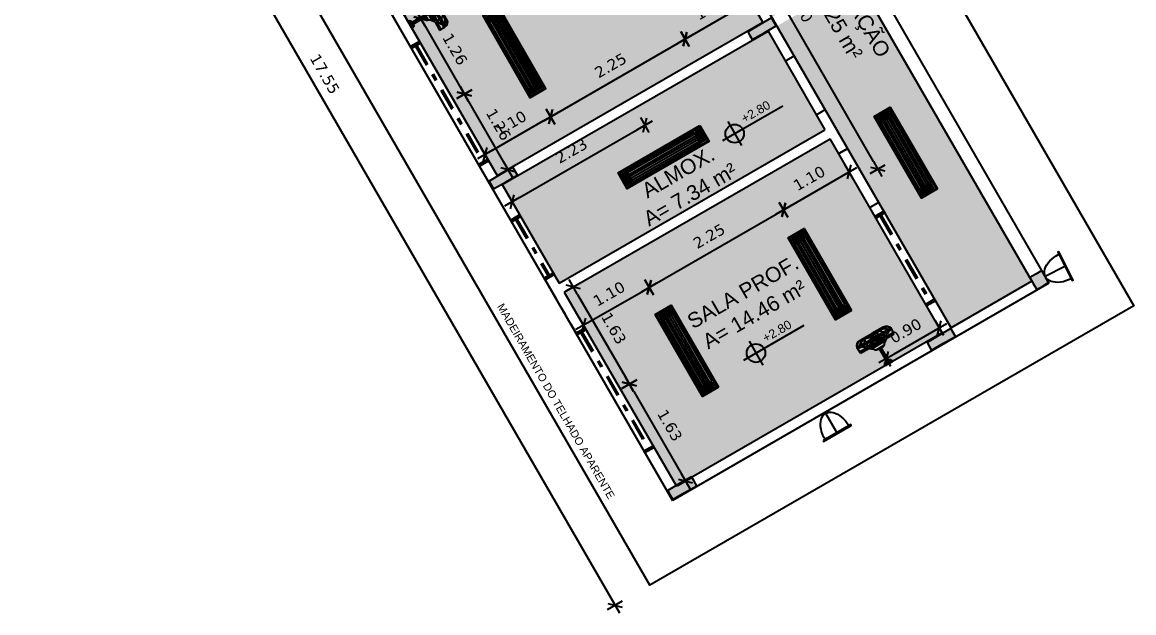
# Model space of a CAD drawing. Extents: x 38 to 175, y -50 to 32.
# Drawn here: x 61.67 to 77.78, y -20.73 to -12.17 of the extents above; entities that cross this region are included whole.
import ezdxf
from ezdxf.enums import TextEntityAlignment as Align

# ---------------------------------------------------------------- set-up
doc = ezdxf.new("R2010")
doc.units = 0
doc.header["$LTSCALE"] = 0.025
doc.header["$MEASUREMENT"] = 0
doc.linetypes.add('DASHDOT', pattern=[25.4, 12.7, -6.35, 0, -6.35])
doc.layers.get('0').update_dxf_attribs({"linetype": 'CONTINUOUS'})
doc.layers.get('DEFPOINTS').update_dxf_attribs({"linetype": 'CONTINUOUS'})
for name, color, linetype in [('A-COTAS', 1, 'CONTINUOUS'), ('A-FORRO', 3, 'CONTINUOUS'), ('A-PARED', 5, 'CONTINUOUS'), ('A-PARED-PISOS', 2, 'CONTINUOUS'), ('A-PROJ ESQU', 1, 'DASHDOT'), ('ACES-I', 251, 'CONTINUOUS'), ('AR-TXT', 1, 'CONTINUOUS'), ('ARQ-ALV-PROJEÇÃO', 8, 'CONTINUOUS'), ('ARQ-CTA-1_100', 1, 'CONTINUOUS'), ('ARQ-HTC', 9, 'CONTINUOUS'), ('ARQ-TXT-1_050', 2, 'CONTINUOUS'), ('BL-LUM-1', 1, 'CONTINUOUS'), ('BL-LUM-2', 2, 'CONTINUOUS'), ('BL-LUM-3', 3, 'CONTINUOUS'), ('EL-LEGENDA', 2, 'CONTINUOUS'), ('EL-LUMINÁRIAS', 3, 'CONTINUOUS')]:
    doc.layers.add(name, color=color, linetype=linetype)
doc.styles.add('A16-ESC50', font='arial.ttf', dxfattribs={"height": 0.08})
doc.styles.add('ESC-50-A20', font='arial.ttf', dxfattribs={"height": 0.1})
doc.styles.add('FNDE Texto Cota 0100', font='verdana.ttf', dxfattribs={"height": 0.16})
doc.dimstyles.new('FNDE 1-0100', dxfattribs={"dimscale": 2.5, "dimtxt": 0.16, "dimasz": 0.05, "dimexe": 0.15, "dimexo": 0.15, "dimgap": 0.05, "dimtad": 1, "dimzin": 4, "dimdsep": 46, "dimtxsty": 'FNDE Texto Cota 0100', "dimblk": 'tic', "dimcen": 0.15, "dimdle": 0.15, "dimse1": 1, "dimse2": 1, "dimclrd": 251, "dimclre": 251, "dimclrt": 256, "dimaunit": 1, "dimadec": 3, "dimazin": 0, "dimtfac": 1, "dimtix": 1, "dimtmove": 2, "dimatfit": 3, "dimldrblk": 'tic', "dimfxl": 0.15, "dimtvp": 1, "dimtolj": 1, "dimtzin": 0, "dimarcsym": 0})

# ---------------------------------------------------------------- blocks, each defined once
blk = doc.blocks.new('Lum-3320-sob')
at = {"layer": 'BL-LUM-1'}
for p, q in [((-0.657, 0.09), (-0.577, 0.09)), ((-0.657, 0.075), (-0.577, 0.075)), ((-0.657, 0.06), (-0.577, 0.06)), ((-0.657, 0.045), (-0.577, 0.045)), ((-0.657, 0.03), (-0.577, 0.03)), ((-0.657, 0.015), (-0.577, 0.015)), ((0.565, 0.062), (-0.565, 0.062)), ((0.565, 0.032), (-0.565, 0.032)), ((0.657, 0.09), (0.577, 0.09)), ((0.657, 0.075), (0.577, 0.075)), ((0.657, 0.06), (0.577, 0.06)), ((0.657, 0.045), (0.577, 0.045)), ((0.657, 0.03), (0.577, 0.03)), ((0.657, 0.015), (0.577, 0.015)), ((-0.657, 0), (-0.577, 0)), ((-0.657, -0.015), (-0.577, -0.015)), ((-0.657, -0.03), (-0.577, -0.03)), ((-0.657, -0.045), (-0.577, -0.045)), ((-0.657, -0.06), (-0.577, -0.06)), ((-0.657, -0.075), (-0.577, -0.075)), ((-0.657, -0.09), (-0.577, -0.09)), ((0.565, -0.032), (-0.565, -0.032)), ((0.565, -0.062), (-0.565, -0.062)), ((0.657, -0.03), (0.577, -0.03)), ((0.657, -0.045), (0.577, -0.045)), ((0.657, -0.06), (0.577, -0.06)), ((0.657, -0.075), (0.577, -0.075)), ((0.657, -0.09), (0.577, -0.09)), ((0.657, 0), (0.577, 0)), ((0.657, -0.015), (0.577, -0.015))]:
    blk.add_line(p, q, dxfattribs=at)
at = {"layer": 'BL-LUM-2'}
blk.add_line((0.565, 0), (-0.565, 0), dxfattribs=at)
for points in [[(0.67, 0.119), (0.67, -0.119), (-0.67, -0.119), (-0.67, 0.119)], [(0.565, 0.094), (0.565, -0.094), (-0.565, -0.094), (-0.565, 0.094)]]:
    blk.add_lwpolyline(points, close=True, dxfattribs=at)
at = {"layer": 'BL-LUM-3'}
blk.add_lwpolyline([(0.685, 0.134), (0.685, -0.134), (-0.685, -0.134), (-0.685, 0.134)], close=True, dxfattribs=at)
blk = doc.blocks.new('tic')
at = {"color": 251}
for p, q in [((-1, 0), (1, 0)), ((0, -1), (0, 1))]:
    blk.add_line(p, q, dxfattribs=at)
blk.add_line((-0.6, -0.6), (0.6, 0.6))
blk = doc.blocks.new('*D89')
at = {"layer": 'ARQ-CTA-1_100', "color": 251, "lineweight": -2, "transparency": 16777216}
blk.add_line((68.483, -14.027), (69.219, -13.602), dxfattribs=at)
at = {"layer": 'DEFPOINTS', "color": 0, "transparency": 16777216}
for p in [(69.327, -13.54), (69.504, -13.845), (68.551, -14.395)]:
    blk.add_point(p, dxfattribs=at)
at = {"layer": 'ARQ-CTA-1_100', "color": 251, "lineweight": -2, "transparency": 16777216, "xscale": 0.125, "yscale": 0.125, "zscale": 0.125}
for p, rotation in [((69.327, -13.54), 30.00000000002635), ((68.375, -14.09), 210.0000000000263)]:
    blk.add_blockref('tic', p, dxfattribs=dict(at, rotation=rotation))
at = {"layer": 'ARQ-CTA-1_100', "transparency": 16777216, "insert": (68.747, -13.634), "char_height": 0.16, "attachment_point": 5, "rotation": 30, "style": 'FNDE Texto Cota 0100'}
blk.add_mtext('\\A1;1.10', dxfattribs=at)
blk = doc.blocks.new('*D90')
at = {"layer": 'ARQ-CTA-1_100', "color": 251, "lineweight": -2, "transparency": 16777216}
blk.add_line((69.436, -13.477), (71.168, -12.477), dxfattribs=at)
at = {"layer": 'DEFPOINTS', "color": 0, "transparency": 16777216}
for p in [(71.276, -12.415), (71.452, -12.72), (69.504, -13.845)]:
    blk.add_point(p, dxfattribs=at)
at = {"layer": 'ARQ-CTA-1_100', "color": 251, "lineweight": -2, "transparency": 16777216, "xscale": 0.125, "yscale": 0.125, "zscale": 0.125}
for p, rotation in [((71.276, -12.415), 30.00000000000803), ((69.327, -13.54), 210.000000000008)]:
    blk.add_blockref('tic', p, dxfattribs=dict(at, rotation=rotation))
at = {"layer": 'ARQ-CTA-1_100', "transparency": 16777216, "insert": (70.197, -12.797), "char_height": 0.16, "attachment_point": 5, "rotation": 30, "style": 'FNDE Texto Cota 0100'}
blk.add_mtext('\\A1;2.25', dxfattribs=at)
blk = doc.blocks.new('*D91')
at = {"layer": 'ARQ-CTA-1_100', "color": 251, "lineweight": -2, "transparency": 16777216}
blk.add_line((71.384, -12.352), (72.12, -11.927), dxfattribs=at)
at = {"layer": 'DEFPOINTS', "color": 0, "transparency": 16777216}
for p in [(72.228, -11.865), (72.405, -12.17), (71.452, -12.72)]:
    blk.add_point(p, dxfattribs=at)
at = {"layer": 'ARQ-CTA-1_100', "color": 251, "lineweight": -2, "transparency": 16777216, "xscale": 0.125, "yscale": 0.125, "zscale": 0.125}
for p, rotation in [((72.228, -11.865), 30.00000000002841), ((71.276, -12.415), 210.0000000000285)]:
    blk.add_blockref('tic', p, dxfattribs=dict(at, rotation=rotation))
at = {"layer": 'ARQ-CTA-1_100', "transparency": 16777216, "insert": (71.648, -11.959), "char_height": 0.16, "attachment_point": 5, "rotation": 30, "style": 'FNDE Texto Cota 0100'}
blk.add_mtext('\\A1;1.10', dxfattribs=at)
blk = doc.blocks.new('*D93')
at = {"layer": 'ARQ-CTA-1_100', "color": 251, "lineweight": -2, "transparency": 16777216}
blk.add_line((66.877, -11.133), (67.383, -12.01), dxfattribs=at)
at = {"layer": 'DEFPOINTS', "color": 0, "transparency": 16777216}
for p in [(66.657, -11.115), (67.289, -12.209), (67.445, -12.118)]:
    blk.add_point(p, dxfattribs=at)
at = {"layer": 'ARQ-CTA-1_100', "color": 251, "lineweight": -2, "transparency": 16777216, "xscale": 0.125, "yscale": 0.125, "zscale": 0.125}
for p, rotation in [((66.814, -11.025), 120.0000000000292), ((67.445, -12.118), 300.0000000000292)]:
    blk.add_blockref('tic', p, dxfattribs=dict(at, rotation=rotation))
at = {"layer": 'ARQ-CTA-1_100', "transparency": 16777216, "insert": (67.31, -11.467), "char_height": 0.16, "attachment_point": 5, "rotation": 300, "style": 'FNDE Texto Cota 0100'}
blk.add_mtext('\\A1;1.26', dxfattribs=at)
blk = doc.blocks.new('*D94')
at = {"layer": 'ARQ-CTA-1_100', "color": 251, "lineweight": -2, "transparency": 16777216}
blk.add_line((67.508, -12.226), (68.014, -13.103), dxfattribs=at)
at = {"layer": 'DEFPOINTS', "color": 0, "transparency": 16777216}
for p in [(67.289, -12.209), (68.077, -13.212), (67.92, -13.302)]:
    blk.add_point(p, dxfattribs=at)
at = {"layer": 'ARQ-CTA-1_100', "color": 251, "lineweight": -2, "transparency": 16777216, "xscale": 0.125, "yscale": 0.125, "zscale": 0.125}
for p, rotation in [((67.445, -12.118), 120.0000000000377), ((68.077, -13.212), 300.0000000000377)]:
    blk.add_blockref('tic', p, dxfattribs=dict(at, rotation=rotation))
at = {"layer": 'ARQ-CTA-1_100', "transparency": 16777216, "insert": (67.941, -12.561), "char_height": 0.16, "attachment_point": 5, "rotation": 300, "style": 'FNDE Texto Cota 0100'}
blk.add_mtext('\\A1;1.26', dxfattribs=at)
blk = doc.blocks.new('*D95')
at = {"layer": 'ARQ-CTA-1_100', "color": 251, "lineweight": -2, "transparency": 16777216}
blk.add_line((68.139, -13.32), (68.645, -14.197), dxfattribs=at)
at = {"layer": 'DEFPOINTS', "color": 0, "transparency": 16777216}
for p in [(67.92, -13.302), (68.708, -14.305), (68.551, -14.395)]:
    blk.add_point(p, dxfattribs=at)
at = {"layer": 'ARQ-CTA-1_100', "color": 251, "lineweight": -2, "transparency": 16777216, "xscale": 0.125, "yscale": 0.125, "zscale": 0.125}
for p, rotation in [((68.077, -13.212), 120.0000000000262), ((68.708, -14.305), 300.0000000000262)]:
    blk.add_blockref('tic', p, dxfattribs=dict(at, rotation=rotation))
at = {"layer": 'ARQ-CTA-1_100', "transparency": 16777216, "insert": (68.573, -13.654), "char_height": 0.16, "attachment_point": 5, "rotation": 300, "style": 'FNDE Texto Cota 0100'}
blk.add_mtext('\\A1;1.26', dxfattribs=at)
blk = doc.blocks.new('*D96')
at = {"layer": 'ARQ-CTA-1_100', "color": 251, "lineweight": -2, "transparency": 16777216}
blk.add_line((68.878, -14.711), (70.588, -13.724), dxfattribs=at)
at = {"layer": 'DEFPOINTS', "color": 0, "transparency": 16777216}
for p in [(70.553, -13.413), (70.696, -13.661), (68.626, -14.525)]:
    blk.add_point(p, dxfattribs=at)
at = {"layer": 'ARQ-CTA-1_100', "color": 251, "lineweight": -2, "transparency": 16777216, "xscale": 0.125, "yscale": 0.125, "zscale": 0.125}
for p, rotation in [((70.696, -13.661), 30.00000000001532), ((68.769, -14.774), 210.0000000000153)]:
    blk.add_blockref('tic', p, dxfattribs=dict(at, rotation=rotation))
at = {"layer": 'ARQ-CTA-1_100', "transparency": 16777216, "insert": (69.629, -14.037), "char_height": 0.16, "attachment_point": 5, "rotation": 30, "style": 'FNDE Texto Cota 0100'}
blk.add_mtext('\\A1;2.23', dxfattribs=at)
blk = doc.blocks.new('*D98')
at = {"layer": 'ARQ-CTA-1_100', "color": 251, "lineweight": -2, "transparency": 16777216}
blk.add_line((69.912, -16.502), (70.648, -16.077), dxfattribs=at)
at = {"layer": 'DEFPOINTS', "color": 0, "transparency": 16777216}
for p in [(70.479, -15.534), (69.526, -16.084), (70.756, -16.015)]:
    blk.add_point(p, dxfattribs=at)
at = {"layer": 'ARQ-CTA-1_100', "color": 251, "lineweight": -2, "transparency": 16777216, "xscale": 0.125, "yscale": 0.125, "zscale": 0.125}
for p, rotation in [((70.756, -16.015), 29.99991327339949), ((69.804, -16.565), 209.9999132733995)]:
    blk.add_blockref('tic', p, dxfattribs=dict(at, rotation=rotation))
at = {"layer": 'ARQ-CTA-1_100', "transparency": 16777216, "insert": (70.176, -16.109), "char_height": 0.16, "attachment_point": 5, "rotation": 29.9999, "style": 'FNDE Texto Cota 0100'}
blk.add_mtext('\\A1;1.10', dxfattribs=at)
blk = doc.blocks.new('*D99')
at = {"layer": 'ARQ-CTA-1_100', "color": 251, "lineweight": -2, "transparency": 16777216}
blk.add_line((70.864, -15.952), (72.596, -14.952), dxfattribs=at)
at = {"layer": 'DEFPOINTS', "color": 0, "transparency": 16777216}
for p in [(72.427, -14.409), (72.705, -14.89), (70.479, -15.534)]:
    blk.add_point(p, dxfattribs=at)
at = {"layer": 'ARQ-CTA-1_100', "color": 251, "lineweight": -2, "transparency": 16777216, "xscale": 0.125, "yscale": 0.125, "zscale": 0.125}
for p, rotation in [((72.705, -14.89), 30.00000000001883), ((70.756, -16.015), 210.0000000000188)]:
    blk.add_blockref('tic', p, dxfattribs=dict(at, rotation=rotation))
at = {"layer": 'ARQ-CTA-1_100', "transparency": 16777216, "insert": (71.626, -15.272), "char_height": 0.16, "attachment_point": 5, "rotation": 30, "style": 'FNDE Texto Cota 0100'}
blk.add_mtext('\\A1;2.25', dxfattribs=at)
blk = doc.blocks.new('*D100')
at = {"layer": 'ARQ-CTA-1_100', "color": 251, "lineweight": -2, "transparency": 16777216}
blk.add_line((72.813, -14.827), (73.549, -14.402), dxfattribs=at)
at = {"layer": 'DEFPOINTS', "color": 0, "transparency": 16777216}
for p in [(73.38, -13.859), (73.657, -14.34), (72.427, -14.409)]:
    blk.add_point(p, dxfattribs=at)
at = {"layer": 'ARQ-CTA-1_100', "color": 251, "lineweight": -2, "transparency": 16777216, "xscale": 0.125, "yscale": 0.125, "zscale": 0.125}
for p, rotation in [((73.657, -14.34), 30.00000000001844), ((72.705, -14.89), 210.0000000000184)]:
    blk.add_blockref('tic', p, dxfattribs=dict(at, rotation=rotation))
at = {"layer": 'ARQ-CTA-1_100', "transparency": 16777216, "insert": (73.077, -14.434), "char_height": 0.16, "attachment_point": 5, "rotation": 30, "style": 'FNDE Texto Cota 0100'}
blk.add_mtext('\\A1;1.10', dxfattribs=at)
blk = doc.blocks.new('*D101')
at = {"layer": 'ARQ-CTA-1_100', "color": 251, "lineweight": -2, "transparency": 16777216}
blk.add_line((69.719, -16.117), (70.407, -17.308), dxfattribs=at)
at = {"layer": 'DEFPOINTS', "color": 0, "transparency": 16777216}
for p in [(69.526, -16.084), (70.339, -17.491), (70.469, -17.416)]:
    blk.add_point(p, dxfattribs=at)
at = {"layer": 'ARQ-CTA-1_100', "color": 251, "lineweight": -2, "transparency": 16777216, "xscale": 0.125, "yscale": 0.125, "zscale": 0.125}
for p, rotation in [((69.657, -16.009), 120.0000000000309), ((70.469, -17.416), 300.0000000000309)]:
    blk.add_blockref('tic', p, dxfattribs=dict(at, rotation=rotation))
at = {"layer": 'ARQ-CTA-1_100', "transparency": 16777216, "insert": (70.243, -16.608), "char_height": 0.16, "attachment_point": 5, "rotation": 300, "style": 'FNDE Texto Cota 0100'}
blk.add_mtext('\\A1;1.63', dxfattribs=at)
blk = doc.blocks.new('*D102')
at = {"layer": 'ARQ-CTA-1_100', "color": 251, "lineweight": -2, "transparency": 16777216}
blk.add_line((70.532, -17.524), (71.219, -18.715), dxfattribs=at)
at = {"layer": 'DEFPOINTS', "color": 0, "transparency": 16777216}
for p in [(70.339, -17.491), (71.282, -18.823), (71.151, -18.899)]:
    blk.add_point(p, dxfattribs=at)
at = {"layer": 'ARQ-CTA-1_100', "color": 251, "lineweight": -2, "transparency": 16777216, "xscale": 0.125, "yscale": 0.125, "zscale": 0.125}
for p, rotation in [((70.469, -17.416), 120.0000000000163), ((71.282, -18.823), 300.0000000000163)]:
    blk.add_blockref('tic', p, dxfattribs=dict(at, rotation=rotation))
at = {"layer": 'ARQ-CTA-1_100', "transparency": 16777216, "insert": (71.056, -18.015), "char_height": 0.16, "attachment_point": 5, "rotation": 300, "style": 'FNDE Texto Cota 0100'}
blk.add_mtext('\\A1;1.63', dxfattribs=at)
blk = doc.blocks.new('*D106')
at = {"layer": 'ARQ-CTA-1_100', "color": 251, "lineweight": -2, "transparency": 16777216}
blk.add_line((71.531, -9.903), (74.006, -14.19), dxfattribs=at)
at = {"layer": 'DEFPOINTS', "color": 0, "transparency": 16777216}
for p in [(71.272, -9.909), (74.069, -14.299), (73.872, -14.412)]:
    blk.add_point(p, dxfattribs=at)
at = {"layer": 'ARQ-CTA-1_100', "color": 251, "lineweight": -2, "transparency": 16777216, "xscale": 0.125, "yscale": 0.125, "zscale": 0.125}
for p, rotation in [((71.469, -9.795), 120.0000000000175), ((74.069, -14.299), 300.0000000000175)]:
    blk.add_blockref('tic', p, dxfattribs=dict(at, rotation=rotation))
at = {"layer": 'ARQ-CTA-1_100', "transparency": 16777216, "insert": (72.949, -11.943), "char_height": 0.16, "attachment_point": 5, "rotation": 300, "style": 'FNDE Texto Cota 0100'}
blk.add_mtext('\\A1;5.20', dxfattribs=at)
blk = doc.blocks.new('*D155')
at = {"layer": 'ARQ-CTA-1_100', "color": 251, "lineweight": -2, "transparency": 16777216}
blk.add_line((61.55, -5.534), (70.2, -20.516), dxfattribs=at)
at = {"layer": 'DEFPOINTS', "color": 0, "transparency": 16777216}
for p in [(61.992, -5.134), (70.767, -20.333), (70.262, -20.624)]:
    blk.add_point(p, dxfattribs=at)
at = {"layer": 'ARQ-CTA-1_100', "color": 251, "lineweight": -2, "transparency": 16777216, "xscale": 0.125, "yscale": 0.125, "zscale": 0.125}
for p, rotation in [((61.487, -5.426), 120.0000000000158), ((70.262, -20.624), 300.0000000000159)]:
    blk.add_blockref('tic', p, dxfattribs=dict(at, rotation=rotation))
at = {"layer": 'ARQ-CTA-1_100', "transparency": 16777216, "insert": (66.054, -12.921), "char_height": 0.16, "attachment_point": 5, "rotation": 300, "style": 'FNDE Texto Cota 0100'}
blk.add_mtext('\\A1;17.55', dxfattribs=at)
blk = doc.blocks.new('A$C4CB241E8')
at = {"layer": 'ACES-I'}
for p, q in [((0.224, 0.5), (0.344, 0.5)), ((0.224, 0.49), (0.224, 0.5)), ((0.344, 0.49), (0.344, 0.5)), ((0.234, 0.48), (0.334, 0.48)), ((0.234, 0.47), (0.234, 0.48)), ((0.244, 0.46), (0.324, 0.46)), ((0.269, 0.252), (0.269, 0.46)), ((0.299, 0.252), (0.299, 0.46)), ((0.334, 0.47), (0.334, 0.48)), ((0, 0.166), (0, 0.074)), ((0, 0.166), (0.137, 0.166)), ((0.137, 0.166), (0.142, 0.17)), ((0.142, 0.17), (0.198, 0.212)), ((0.198, 0.203), (0.148, 0.166)), ((0.148, 0.166), (0.42, 0.166)), ((0.198, 0.203), (0.198, 0.166)), ((0.198, 0.189), (0.368, 0.189)), ((0.198, 0.182), (0.273, 0.182)), ((0.226, 0.24), (0.339, 0.24)), ((0.277, 0.257), (0.277, 0.253)), ((0.277, 0.253), (0.281, 0.243)), ((0.287, 0.258), (0.279, 0.258)), ((0.288, 0.253), (0.284, 0.243)), ((0.288, 0.253), (0.288, 0.257)), ((0.293, 0.182), (0.368, 0.182)), ((0.424, 0.172), (0.368, 0.213)), ((0.368, 0.205), (0.368, 0.166)), ((0.368, 0.205), (0.42, 0.166)), ((0.431, 0.166), (0.424, 0.172)), ((0.431, 0.166), (0.565, 0.166)), ((0.565, 0.166), (0.565, 0.074)), ((0, 0.145), (0.137, 0.145)), ((0, 0.089), (0.055, 0.089)), ((0.008, 0.067), (0.046, 0.067)), ((0.046, 0.067), (0.137, 0.067)), ((0.055, 0.089), (0.137, 0.089)), ((0.102, 0.007), (0.083, 0.007)), ((0.102, 0), (0.083, 0)), ((0.102, 0.007), (0.174, 0.007)), ((0.102, 0), (0.283, 0)), ((0.137, 0.131), (0.137, 0.145)), ((0.137, 0.089), (0.137, 0.131)), ((0.144, 0.145), (0.424, 0.145)), ((0.144, 0.132), (0.144, 0.145)), ((0.144, 0.089), (0.144, 0.132)), ((0.144, 0.089), (0.424, 0.089)), ((0.144, 0.067), (0.279, 0.067)), ((0.203, 0.007), (0.279, 0.007)), ((0.215, 0.027), (0.258, 0.027)), ((0.268, 0.043), (0.268, 0.067)), ((0.276, 0.118), (0.276, 0.099)), ((0.279, 0.067), (0.279, 0.009)), ((0.279, 0.067), (0.286, 0.067)), ((0.279, 0.009), (0.279, 0.007)), ((0.283, 0.089), (0.283, 0.067)), ((0.463, 0), (0.283, 0)), ((0.286, 0.067), (0.286, 0.009)), ((0.286, 0.067), (0.422, 0.067)), ((0.286, 0.009), (0.286, 0.007)), ((0.286, 0.007), (0.362, 0.007)), ((0.29, 0.118), (0.29, 0.099)), ((0.307, 0.027), (0.373, 0.027)), ((0.463, 0.007), (0.392, 0.007)), ((0.424, 0.145), (0.424, 0.089)), ((0.429, 0.067), (0.526, 0.067)), ((0.431, 0.145), (0.565, 0.145)), ((0.431, 0.13), (0.431, 0.145)), ((0.431, 0.089), (0.431, 0.13)), ((0.431, 0.089), (0.519, 0.089)), ((0.463, 0.007), (0.482, 0.007)), ((0.463, 0), (0.482, 0)), ((0.519, 0.089), (0.565, 0.089)), ((0.526, 0.067), (0.557, 0.067))]:
    blk.add_line(p, q, dxfattribs=at)
blk.add_lwpolyline([(0.273, 0.184), (0.273, 0.175), (0.293, 0.175), (0.293, 0.184)], close=True, dxfattribs=at)
for points in [[(0.246, 0.099), (0.246, 0.089)], [(0.323, 0.089), (0.323, 0.099), (0.246, 0.099)], [(0.246, 0.08), (0.246, 0.08)]]:
    blk.add_lwpolyline(points, dxfattribs=at)
for centre, radius, start, end in [((0.234, 0.49), 0.01, 180, 270), ((0.334, 0.49), 0.01, 270, 0), ((0.244, 0.47), 0.01, 180, 270), ((0.324, 0.47), 0.01, 270, 0), ((0.226, 0.212), 0.0283, 90, 180), ((0.283, 0.105), 0.148, 92.0593, 114.7191), ((0.242, 0.245), 0.00548, 36.9061, 175.1771), ((0.279, 0.257), 0.00141, 90, 180), ((0.283, 0.251), 0.00548, 13.9839, 166.0161), ((0.283, 0.244), 0.00141, 202.3134, 337.6866), ((0.287, 0.257), 0.00141, 0, 90), ((0.283, 0.105), 0.148, 65.2809, 87.9407), ((0.323, 0.245), 0.00548, 4.8229, 143.0939), ((0.339, 0.212), 0.0283, 3.732, 90), ((0.083, 0.084), 0.0836, 187.0241, 270.1403), ((0.083, 0.084), 0.0766, 192.4617, 270.1403), ((0.158, 0.164), 0.148, 220.8847, 270.7317), ((0.161, -0.014), 0.147, 99.4474, 135.8987), ((0.204, 0.067), 0.0671, 179.7166, 229.3446), ((0.161, -0.014), 0.147, 87.3551, 96.6689), ((0.204, 0.067), 0.06, 179.6832, 237.0138), ((0.204, 0.067), 0.0671, 229.3446, 243.4575), ((0.168, 0.133), 0, 90, 303.5739), ((0.165, 0.08), 0.0536, 23.5592, 86.613), ((0.158, 0.164), 0.148, 274.9997, 292.3413), ((0.204, 0.067), 0.06, 237.0138, 269.6517), ((0.226, 0.147), 0.0283, 182.9729, 248.6249), ((0.214, 0.101), 2.511308197128957e-15, 227.1184, 0), ((0.276, 0.127), 0.0676, 202.5993, 214.7226), ((0.158, 0.164), 0.148, 292.3413, 305.8305), ((0.283, 0.252), 0.148, 243.1417, 267.262), ((0.283, 1.064), 0.946, 265.9464, 274.0536), ((0.345, 0.107), 0.118, 199.8598, 236.3515), ((0.44, -0.107), 0.228, 134.8376, 138.9912), ((0.44, -0.107), 0.228, 130.1268, 132.3872), ((0.221, 0.107), 0.118, 303.6485, 317.1616), ((0.283, 0.252), 0.148, 272.738, 296.8583), ((0.221, 0.107), 0.118, 317.1616, 340.1402), ((0.415, -0.018), 0.148, 92.2685, 128.5678), ((0.297, 0.02), 0.0676, 22.5993, 43.7437), ((0.339, 0.147), 0.0283, 291.3751, 357.0271), ((0.409, 0.067), 0.0536, 203.5592, 228.099), ((0.362, 0.067), 0.06, 270.3483, 301.6358), ((0.409, 0.067), 0.0536, 228.099, 252.8541), ((0.362, 0.067), 0.0671, 296.5425, 307.5309), ((0.362, 0.067), 0.06, 301.6358, 0.3168), ((0.413, 0.161), 0.147, 266.0889, 320.6458), ((0.362, 0.067), 0.0671, 307.5309, 0.2834), ((0.415, -0.018), 0.148, 86.601, 92.2685), ((0.415, -0.018), 0.148, 45.7177, 83.837), ((0.482, 0.084), 0.0836, 269.8597, 352.9759), ((0.482, 0.084), 0.0766, 269.8597, 347.5383)]:
    blk.add_arc(centre, radius, start, end, dxfattribs=at)
blk = doc.blocks.new('*D164')
at = {"layer": 'ARQ-CTA-1_100', "color": 251, "lineweight": -2, "transparency": 16777216}
blk.add_line((74.301, -16.985), (74.856, -16.665), dxfattribs=at)
at = {"layer": 'DEFPOINTS', "color": 0, "transparency": 16777216}
for p in [(74.964, -16.602), (75.004, -16.672), (74.233, -17.118)]:
    blk.add_point(p, dxfattribs=at)
at = {"layer": 'ARQ-CTA-1_100', "color": 251, "lineweight": -2, "transparency": 16777216, "xscale": 0.125, "yscale": 0.125, "zscale": 0.125}
for p, rotation in [((74.964, -16.602), 30.00000000001872), ((74.193, -17.048), 210.0000000000187)]:
    blk.add_blockref('tic', p, dxfattribs=dict(at, rotation=rotation))
at = {"layer": 'ARQ-CTA-1_100', "transparency": 16777216, "insert": (74.474, -16.645), "char_height": 0.16, "attachment_point": 5, "rotation": 30, "style": 'FNDE Texto Cota 0100'}
blk.add_mtext('\\A1;0.90', dxfattribs=at)
blk = doc.blocks.new('refl150')
at = {"color": 3}
blk.add_line((0.292, 0), (0, 0), dxfattribs=at)
blk.add_lwpolyline([(0.292, -0.211), (0.307, -0.211), (0.307, 0.211), (0.292, 0.211)], close=True, dxfattribs=at)
at = {"color": 3, "extrusion": (0, 0, -1)}
blk.add_ellipse((0.292, 0), major_axis=(0.292, 0.005), ratio=0.621381, start_param=1.581258, end_param=4.722851, dxfattribs=at)
at = {"color": 2, "style": 'A16-ESC50'}
blk.add_attdef('IT1', text='', height=0.08, dxfattribs=at).set_placement((0.503, 0.141), align=Align.MIDDLE_CENTER)

msp = doc.modelspace()

# ---------------------------------------------------------------- hatches: boundary and pattern name
at = {"layer": 'A-PARED'}
h = msp.add_hatch(color=256, dxfattribs=at)
h.set_gradient(color1=(173, 173, 173), color2=(173, 173, 173))
h.paths.add_polyline_path([(71.446, -18.89), (71.409, -18.825), (71.371, -18.76), (71.198, -18.86), (71.025, -18.96), (71.062, -19.025), (71.1, -19.09), (71.273, -18.99)])
h.paths.add_polyline_path([(75.196, -16.725), (75.164, -16.669), (75.131, -16.612), (74.958, -16.712), (74.785, -16.812), (74.817, -16.869), (74.85, -16.925), (75.023, -16.825)])
h.paths.add_polyline_path([(72.596, -12.222), (72.564, -12.165), (72.531, -12.109), (72.358, -12.209), (72.185, -12.309), (72.217, -12.365), (72.25, -12.422), (72.423, -12.322)])
h.paths.add_polyline_path([(68.846, -14.387), (68.814, -14.33), (68.781, -14.274), (68.608, -14.374), (68.435, -14.474), (68.467, -14.53), (68.5, -14.587), (68.673, -14.487)])
h.paths.add_polyline_path([(69.585, -7.806), (69.617, -7.862), (69.65, -7.918), (69.823, -7.818), (69.996, -7.718), (69.964, -7.662), (69.931, -7.606), (69.758, -7.706)])
h.paths.add_polyline_path([(76.547, -15.945), (76.497, -15.858), (76.447, -15.772), (76.361, -15.822), (76.274, -15.872), (76.324, -15.958), (76.374, -16.045), (76.461, -15.995)])
h.paths.add_polyline_path([(73.965, -11.472), (73.915, -11.385), (73.865, -11.299), (73.778, -11.349), (73.691, -11.399), (73.741, -11.485), (73.791, -11.572), (73.878, -11.522)])
h.paths.add_polyline_path([(71.365, -6.969), (71.315, -6.882), (71.265, -6.795), (71.178, -6.845), (71.091, -6.895), (71.141, -6.982), (71.191, -7.069), (71.278, -7.019)])
h.paths.add_polyline_path([(66.246, -9.883), (66.214, -9.827), (66.181, -9.771), (66.008, -9.871), (65.835, -9.971), (65.867, -10.027), (65.9, -10.083), (66.073, -9.983)])
h.paths.add_polyline_path([(68.509, -2.422), (68.559, -2.509), (68.609, -2.596), (68.696, -2.546), (68.782, -2.496), (68.732, -2.409), (68.682, -2.322), (68.596, -2.372)])
h.paths.add_polyline_path([(66.985, -3.302), (67.017, -3.359), (67.05, -3.415), (67.223, -3.315), (67.396, -3.215), (67.364, -3.159), (67.331, -3.102), (67.158, -3.202)])
h.paths.add_polyline_path([(63.235, -5.467), (63.267, -5.524), (63.3, -5.58), (63.473, -5.48), (63.646, -5.38), (63.614, -5.324), (63.581, -5.267), (63.408, -5.367)])
at = {"layer": 'ARQ-ALV-PROJEÇÃO', "linetype": 'Continuous'}
h = msp.add_hatch(color=251, dxfattribs=at)
h.paths.add_polyline_path([(71.996, -13.785), (71.929, -13.669, 0.267949), (71.862, -13.785, 0.131652), (71.88, -13.852)])
h.paths.add_polyline_path([(71.996, -13.785), (72.063, -13.901, 0.267949), (72.131, -13.785, 0.131652), (72.113, -13.718)])
h = msp.add_hatch(color=251, dxfattribs=at)
h.paths.add_polyline_path([(72.305, -16.968), (72.238, -16.852, 0.267949), (72.17, -16.968, 0.131652), (72.188, -17.036)])
h.paths.add_polyline_path([(72.305, -16.968), (72.372, -17.085, 0.267949), (72.439, -16.968, 0.131652), (72.421, -16.901)])
at = {"layer": 'ARQ-HTC'}
h = msp.add_hatch(dxfattribs=at)
h.set_pattern_fill('AR-CONC', color=256, scale=0.1, style=2)
h.set_pattern_definition([(50, (0, 0), (0.71726, -0.062752), [0.075, -0.825]), (355, (0, 0), (-0.138751, 0.752192), [0.06, -0.66]), (100.4514, (0.0598, -0.0052), (0.578509, 0.68944), [0.06374, -0.701142]), (46.1842, (0, 0.2), (1.067241, -0.165519), [0.1125, -1.2375]), (96.6356, (0.0889, 0.1862), (0.934662, 0.974119), [0.09561, -1.051714]), (351.1842, (0, 0.2), (0.934662, 0.974119), [0.09, -0.99]), (21, (0.1, 0.15), (0.596907, -0.402619), [0.075, -0.825]), (326, (0.1, 0.15), (0.243315, 0.72515), [0.06, -0.66]), (71.4514, (0.14974, 0.11645), (0.8402224, 0.322531), [0.06374, -0.701142]), (37.5, (0, 0), (0.01215986, 0.33289385), [0, -0.652, 0, -0.67, 0, -0.6625]), (7.5, (0, 0), (0.2630695, 0.3944117), [0, -0.382, 0, -0.637, 0, -0.2525]), (327.5, (-0.223, 0), (0.5338224, -0.0225549), [0, -0.25, 0, -0.78, 0, -1.035]), (317.5, (-0.323, 0), (0.5831862, 0.100105), [0, -0.325, 0, -0.518, 0, -0.735])])
h.paths.add_polyline_path([(71.151, -18.899), (75.005, -16.674), (73.38, -13.859), (69.526, -16.084)])
h.paths.add_polyline_path([(75.135, -16.599), (72.61, -12.225), (73.779, -11.55), (76.304, -15.924)])
h.paths.add_polyline_path([(69.451, -15.954), (73.305, -13.729), (72.48, -12.3), (68.626, -14.525)])
h.paths.add_polyline_path([(72.535, -12.095), (70.01, -7.722), (71.179, -7.047), (73.704, -11.42)])
h.paths.add_polyline_path([(68.551, -14.395), (72.405, -12.17), (70.68, -9.183), (69.121, -10.083), (68.321, -8.697), (66.026, -10.022)])
h.paths.add_polyline_path([(69.176, -9.878), (70.605, -9.053), (69.88, -7.797), (68.451, -8.622)])
h.paths.add_polyline_path([(68.376, -8.492), (69.805, -7.667), (69.08, -6.411), (67.651, -7.236)])
h.paths.add_polyline_path([(65.951, -9.892), (68.246, -8.567), (67.221, -6.792), (64.926, -8.117)])
h.paths.add_polyline_path([(70.01, -7.722), (67.41, -3.219), (68.579, -2.544), (71.179, -7.047)])
h.paths.add_polyline_path([(67.276, -6.587), (67.576, -7.106), (69.005, -6.281), (67.28, -3.294), (63.426, -5.519), (64.851, -7.987)])

# ---------------------------------------------------------------- linework, layer by layer
at = {"layer": 'A-FORRO'}
for p, q in [((68.677, -2.314), (76.552, -15.954)), ((68.579, -2.544), (76.304, -15.924)), ((75.135, -16.599), (67.41, -3.219)), ((63.221, -5.464, 1.966), (71.096, -19.104, -10.179)), ((66.026, -10.022), (68.551, -14.395)), ((68.551, -14.395), (72.405, -12.17)), ((68.626, -14.525), (72.48, -12.3)), ((72.48, -12.3), (73.305, -13.729)), ((69.451, -15.954), (73.305, -13.729)), ((69.526, -16.084), (73.38, -13.859)), ((75.005, -16.674), (73.38, -13.859)), ((68.626, -14.525), (69.451, -15.954, 2.38)), ((76.304, -15.924), (75.135, -16.599)), ((69.526, -16.084), (71.151, -18.899)), ((76.552, -15.954), (75.21, -16.729)), ((75.21, -16.729), (71.096, -19.104)), ((75.005, -16.674), (71.151, -18.899))]:
    msp.add_line(p, q, dxfattribs=at)
at = {"layer": 'A-PARED', "elevation": -10.179}
for points in [[(72.596, -12.222), (72.564, -12.165), (72.531, -12.109), (72.358, -12.209), (72.185, -12.309), (72.217, -12.365), (72.25, -12.422), (72.423, -12.322), (72.596, -12.222)], [(68.846, -14.387), (68.814, -14.33), (68.781, -14.274), (68.608, -14.374), (68.435, -14.474), (68.467, -14.53), (68.5, -14.587), (68.673, -14.487), (68.846, -14.387)], [(76.547, -15.945), (76.497, -15.858), (76.447, -15.772), (76.361, -15.822), (76.274, -15.872), (76.324, -15.958), (76.374, -16.045), (76.461, -15.995), (76.547, -15.945)], [(75.196, -16.725), (75.164, -16.669), (75.131, -16.612), (74.958, -16.712), (74.785, -16.812), (74.817, -16.869), (74.85, -16.925), (75.023, -16.825), (75.196, -16.725)], [(71.446, -18.89), (71.409, -18.825), (71.371, -18.76), (71.198, -18.86), (71.025, -18.96), (71.062, -19.025), (71.1, -19.09), (71.273, -18.99), (71.446, -18.89)]]:
    msp.add_lwpolyline(points, close=True, dxfattribs=at)
at = {"layer": 'A-PARED-PISOS'}
msp.add_lwpolyline([(61.992, -5.134), (69.007, -1.084), (77.782, -16.283), (70.767, -20.333)], close=True, dxfattribs=at)
at = {"layer": 'A-PROJ ESQU'}
for p, q in [((67.427, -12.449), (67.297, -12.524)), ((67.297, -12.524), (67.427, -12.449)), ((67.427, -12.449), (67.297, -12.524)), ((67.369, -12.517), (68.339, -14.197)), ((67.386, -12.507), (68.356, -14.187)), ((72.73, -12.733), (72.86, -12.658)), ((73.18, -13.513), (73.31, -13.438)), ((73.505, -14.076), (73.635, -14.001)), ((73.635, -14.001), (73.505, -14.076)), ((68.427, -14.181), (68.297, -14.256)), ((68.297, -14.256), (68.427, -14.181)), ((68.427, -14.181), (68.297, -14.256)), ((73.955, -14.855), (74.085, -14.78)), ((68.749, -15.038), (68.879, -14.963)), ((68.879, -14.963), (68.749, -15.038)), ((74.16, -14.91), (74.03, -14.985)), ((74.16, -14.91), (74.03, -14.985)), ((74.16, -14.91), (74.03, -14.985)), ((74.101, -14.978), (74.821, -16.225)), ((74.119, -14.968), (74.839, -16.215)), ((68.82, -15.031), (69.29, -15.845)), ((68.837, -15.021), (69.307, -15.835)), ((69.249, -15.904), (69.379, -15.829)), ((69.379, -15.829), (69.249, -15.904)), ((69.249, -15.904, 0.728), (69.696, -16.679)), ((74.91, -16.209), (74.78, -16.284)), ((74.91, -16.209), (74.78, -16.284)), ((69.826, -16.604), (69.696, -16.679)), ((69.696, -16.679), (69.826, -16.604)), ((69.826, -16.604), (69.696, -16.679)), ((69.768, -16.672), (70.738, -18.352)), ((69.785, -16.662), (70.755, -18.342)), ((70.826, -18.336), (70.696, -18.411)), ((70.696, -18.411), (70.826, -18.336)), ((70.826, -18.336), (70.696, -18.411))]:
    msp.add_line(p, q, dxfattribs=at)
for points in [[(67.427, -12.449), (67.442, -12.475), (67.312, -12.55), (67.297, -12.524)], [(68.412, -14.155), (68.427, -14.181), (68.297, -14.256), (68.282, -14.23)], [(68.879, -14.963), (68.894, -14.989), (68.764, -15.064), (68.749, -15.038)], [(74.16, -14.91), (74.175, -14.936), (74.045, -15.011), (74.03, -14.985)], [(69.364, -15.803), (69.379, -15.829), (69.249, -15.904), (69.234, -15.878)], [(74.895, -16.183), (74.91, -16.209), (74.78, -16.284), (74.765, -16.258)], [(69.826, -16.604), (69.841, -16.63), (69.711, -16.705), (69.696, -16.679)], [(70.811, -18.31), (70.826, -18.336), (70.696, -18.411), (70.681, -18.385)]]:
    msp.add_lwpolyline(points, close=True, dxfattribs=at)
at = {"layer": 'ARQ-ALV-PROJEÇÃO', "color": 251, "linetype": 'Continuous'}
for p, q in [((72.113, -13.718), (72.695, -13.382)), ((71.895, -13.61), (72.097, -13.96)), ((71.822, -13.886), (72.113, -13.718)), ((72.421, -16.901), (73.003, -16.565)), ((72.13, -17.069), (72.421, -16.901)), ((72.204, -16.794), (72.406, -17.143))]:
    msp.add_line(p, q, dxfattribs=at)
for centre in [(71.996, -13.785), (72.305, -16.968)]:
    msp.add_circle(centre, 0.134, dxfattribs=at)
at = {"layer": 'ARQ-HTC'}
msp.add_lwpolyline([(68.551, -14.395), (72.405, -12.17), (70.68, -9.183), (69.121, -10.083), (68.321, -8.697), (66.026, -10.022), (68.551, -14.395)], dxfattribs=at)

# ---------------------------------------------------------------- block references
at = {"layer": 'A-COTAS', "linetype": 'Continuous', "xscale": -1}
for p, rotation in [((67.58, -11.713), 120.0000000000178), ((73.737, -16.826), 210.0000000000178)]:
    msp.add_blockref('A$C4CB241E8', p, dxfattribs=dict(at, rotation=rotation))
at = {"layer": 'EL-LEGENDA', "xscale": 1.094369196061953, "yscale": 1.094369196061953, "zscale": 1.094369196061953}
for p, rotation in [((76.498, -15.856, -10.179), 26.812915575848), ((73.318, -17.841), 300.0000000000227)]:
    msp.add_blockref('refl150', p, dxfattribs=dict(at, rotation=rotation))
at = {"layer": 'EL-LUMINÁRIAS', "xscale": -1, "rotation": 300.0000000000302}
msp.add_blockref('Lum-3320-sob', (68.802, -12.605, 6.003), dxfattribs=at)
at = {"layer": 'EL-LUMINÁRIAS'}
for p, rotation in [((74.479, -14.062), 300.0000000000269), ((70.965, -14.127, 0.595), 30.00000000002688), ((73.229, -15.823, 12.006), 300.0000000000269), ((71.302, -16.935), 300.0000000000269)]:
    msp.add_blockref('Lum-3320-sob', p, dxfattribs=dict(at, rotation=rotation))

# ---------------------------------------------------------------- texts
at = {"layer": 'AR-TXT', "style": 'ESC-50-A20'}
msp.add_text('MADEIRAMENTO DO TELHADO APARENTE', height=0.1125, rotation=300, dxfattribs=at).set_placement((68.547, -16.29))
at = {"layer": 'ARQ-ALV-PROJEÇÃO', "color": 251, "linetype": 'Continuous', "style": 'ESC-50-A20'}
for p in [(72.137, -13.635), (72.445, -16.818)]:
    msp.add_attdef('+2.80', p, 'NA', height=0.128, rotation=30, dxfattribs=at)
at = {"layer": 'ARQ-TXT-1_050', "color": 251, "char_height": 0.21845, "attachment_point": 1, "style": 'ESC-50-A20'}
for s, insert, rotation in [('\\pi0.74523;CIRCULAÇÃO     \\P\\pi0.89835;A= 24.25 m²', (72.895, -10.218), 300), ('\\pi1.1679;ALMOX.  \\P\\pi0.98321;A= 7.34 m²', (69.611, -15.123), 30), ('\\pi0.85252;SALA PROF.  \\P\\pi0.89834;A= 14.46 m²', (70.543, -16.862), 30)]:
    msp.add_mtext_dynamic_manual_height_columns(s, width=3.27851, gutter_width=1, heights=[0], dxfattribs=dict(at, insert=insert, rotation=rotation))

# ---------------------------------------------------------------- dimensions: what is measured, and where the dimension line sits
at = {"layer": 'ARQ-CTA-1_100'}
for p1, p2, distance, picture, middle in [((61.992, -5.134), (70.767, -20.333), -0.583, '*D155', (66.054, -12.921)), ((71.272, -9.909), (73.872, -14.412), 0.227, '*D106', (72.949, -11.943)), ((66.657, -11.115), (67.289, -12.209), 0.181, '*D93', (67.31, -11.467)), ((71.452, -12.72), (72.405, -12.17), 0.353, '*D91', (71.648, -11.959)), ((67.289, -12.209), (67.92, -13.302), 0.181, '*D94', (67.941, -12.561)), ((69.504, -13.845), (71.452, -12.72), 0.353, '*D90', (70.197, -12.797)), ((67.92, -13.302), (68.551, -14.395), 0.181, '*D95', (68.573, -13.654)), ((68.551, -14.395), (69.504, -13.845), 0.353, '*D89', (68.747, -13.634)), ((68.626, -14.525), (70.553, -13.413), -0.287, '*D96', (69.629, -14.037)), ((72.427, -14.409), (73.38, -13.859), -0.555, '*D100', (73.077, -14.434)), ((70.479, -15.534), (72.427, -14.409), -0.555, '*D99', (71.626, -15.272)), ((69.526, -16.084), (70.479, -15.534), -0.555, '*D98', (70.176, -16.109)), ((69.5261, -16.0841), (70.3386, -17.4914), 0.1508, '*D101', (70.2434, -16.6082)), ((70.339, -17.491), (71.151, -18.899), 0.151, '*D102', (71.056, -18.015))]:
    dim = msp.add_aligned_dim(p1=p1, p2=p2, distance=distance, dimstyle='FNDE 1-0100', dxfattribs=at)
    dim.commit()
    dim.dimension.update_dxf_attribs({"geometry": picture, "text_midpoint": middle})
dim = msp.add_aligned_dim(p1=(74.233, -17.118), p2=(75.004, -16.672), distance=0.081, text='0.90', dimstyle='FNDE 1-0100', dxfattribs=at)
dim.commit()
dim.dimension.update_dxf_attribs({"geometry": '*D164', "text_midpoint": (74.474, -16.645)})

doc.saveas('drawing.dxf')
